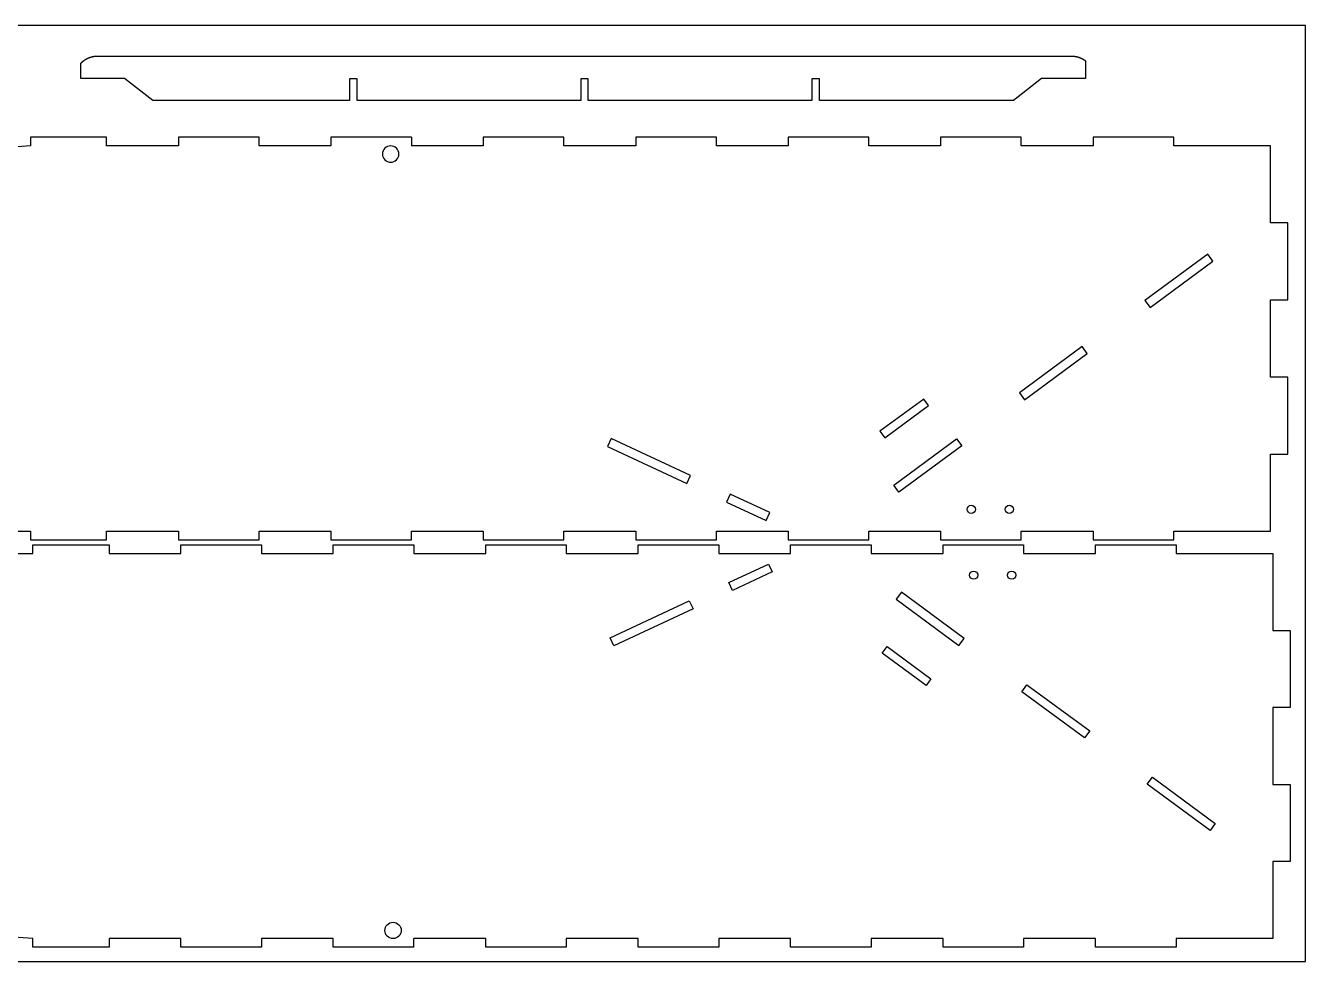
# Model space of a CAD drawing. Header units: inches. Extents: x -1514 to 1282, y -2074 to 286.
# Drawn here: x -516.9 to -458.2, y -463.5 to -420.5 of the extents above; entities that cross this region are included whole.
import ezdxf

# ---------------------------------------------------------------- set-up
doc = ezdxf.new("R2010")
doc.units = ezdxf.units.IN
doc.header["$LTSCALE"] = 0.1
doc.header["$MEASUREMENT"] = 0
doc.layers.add('pic', color=1, linetype='Continuous')

msp = doc.modelspace()

# ---------------------------------------------------------------- linework, layer by layer
at = {"color": 7, "linetype": 'Continuous', "lineweight": 25}
for p, q in [((-516.72502, -425.63974), (-516.72502, -426.0408)), ((-499.22764, -425.63974), (-499.22764, -426.03974)), ((-516.61569, -462.86388), (-516.61569, -462.46282)), ((-499.1183, -462.86388), (-499.1183, -462.46388))]:
    msp.add_line(p, q, dxfattribs=at)
for points in [[(-491.45954, -423.95979), (-501.72378, -423.95979), (-501.72378, -422.95979), (-502.07378, -422.95979), (-502.07378, -423.95979), (-511.10926, -423.95979), (-512.40194, -422.93975), (-514.41827, -422.93975), (-514.41827, -422.2505), (-514.40923, -422.24082), (-514.40687, -422.23831), (-514.40451, -422.23582), (-514.40213, -422.23333), (-514.39975, -422.23085), (-514.39736, -422.22838), (-514.39496, -422.22591), (-514.39255, -422.22345), (-514.39013, -422.22101), (-514.3877, -422.21857), (-514.38526, -422.21613), (-514.38282, -422.21371), (-514.38036, -422.2113), (-514.3779, -422.20889), (-514.37543, -422.20649), (-514.37294, -422.2041), (-514.37045, -422.20172), (-514.36796, -422.19934), (-514.36545, -422.19698), (-514.36293, -422.19462), (-514.36041, -422.19227), (-514.35788, -422.18993), (-514.35534, -422.1876), (-514.35279, -422.18528), (-514.35023, -422.18296), (-514.34766, -422.18065), (-514.34509, -422.17836), (-514.34251, -422.17607), (-514.33992, -422.17379), (-514.33732, -422.17151), (-514.33471, -422.16925), (-514.3321, -422.167), (-514.32948, -422.16475), (-514.32685, -422.16251), (-514.32421, -422.16028), (-514.32156, -422.15807), (-514.31891, -422.15585), (-514.31625, -422.15365), (-514.31358, -422.15146), (-514.31091, -422.14928), (-514.30822, -422.1471), (-514.30553, -422.14493), (-514.30283, -422.14278), (-514.30013, -422.14063), (-514.29742, -422.13849), (-514.2947, -422.13636), (-514.29197, -422.13424), (-514.28924, -422.13213), (-514.2865, -422.13002), (-514.28375, -422.12793), (-514.28099, -422.12585), (-514.27823, -422.12377), (-514.27546, -422.1217), (-514.27269, -422.11965), (-514.2699, -422.1176), (-514.26711, -422.11556), (-514.26432, -422.11353), (-514.26152, -422.11151), (-514.25871, -422.1095), (-514.25589, -422.1075), (-514.25307, -422.10551), (-514.25024, -422.10353), (-514.24741, -422.10156), (-514.24457, -422.0996), (-514.24172, -422.09764), (-514.23887, -422.0957), (-514.23601, -422.09377), (-514.23314, -422.09184), (-514.23027, -422.08993), (-514.22739, -422.08802), (-514.22451, -422.08613), (-514.22162, -422.08424), (-514.21872, -422.08237), (-514.21582, -422.0805), (-514.21291, -422.07865), (-514.21, -422.0768), (-514.20708, -422.07496), (-514.20416, -422.07314), (-514.20123, -422.07132), (-514.19829, -422.06952), (-514.19535, -422.06772), (-514.1924, -422.06593), (-514.18945, -422.06416), (-514.1865, -422.06239), (-514.18353, -422.06064), (-514.18057, -422.05889), (-514.17759, -422.05715), (-514.17462, -422.05543), (-514.17163, -422.05371), (-514.16864, -422.05201), (-514.16565, -422.05031), (-514.16265, -422.04863), (-514.15965, -422.04695), (-514.15664, -422.04529), (-514.15363, -422.04364), (-514.15061, -422.04199), (-514.14759, -422.04036), (-514.14457, -422.03874), (-514.14154, -422.03713), (-514.1385, -422.03553), (-514.13546, -422.03393), (-514.13241, -422.03235), (-514.12936, -422.03078), (-514.1263, -422.02922), (-514.12324, -422.02767), (-514.12017, -422.02612), (-514.11709, -422.02459), (-514.11401, -422.02307), (-514.11092, -422.02156), (-514.10783, -422.02005), (-514.10473, -422.01856), (-514.10163, -422.01707), (-514.09852, -422.0156), (-514.0954, -422.01414), (-514.09228, -422.01268), (-514.08916, -422.01124), (-514.08603, -422.00981), (-514.0829, -422.00838), (-514.07976, -422.00697), (-514.07661, -422.00556), (-514.07347, -422.00417), (-514.07031, -422.00278), (-514.06715, -422.00141), (-514.06399, -422.00005), (-514.06082, -421.99869), (-514.05765, -421.99735), (-514.05447, -421.99601), (-514.05129, -421.99469), (-514.0481, -421.99337), (-514.04491, -421.99207), (-514.04172, -421.99077), (-514.03852, -421.98949), (-514.03531, -421.98821), (-514.03211, -421.98695), (-514.02889, -421.9857), (-514.02568, -421.98445), (-514.02246, -421.98322), (-514.01923, -421.98199), (-514.01601, -421.98078), (-514.01277, -421.97957), (-514.00954, -421.97838), (-514.0063, -421.9772), (-514.00305, -421.97602), (-513.9998, -421.97486), (-513.99655, -421.97371), (-513.9933, -421.97256), (-513.99004, -421.97143), (-513.98678, -421.97031), (-513.98351, -421.96919), (-513.98024, -421.96809), (-513.97697, -421.967), (-513.97369, -421.96591), (-513.97041, -421.96484), (-513.96713, -421.96378), (-513.96384, -421.96273), (-513.96056, -421.96169), (-513.95726, -421.96066), (-513.95397, -421.95963), (-513.95067, -421.95862), (-513.94737, -421.95762), (-513.94406, -421.95663), (-513.94076, -421.95565), (-513.93745, -421.95468), (-513.93413, -421.95372), (-513.93082, -421.95277), (-513.9275, -421.95183), (-513.92418, -421.95091), (-513.92086, -421.94999), (-513.91753, -421.94908), (-513.9142, -421.94818), (-513.91087, -421.94729), (-513.90754, -421.94642), (-513.9042, -421.94555), (-513.90086, -421.94469), (-513.89752, -421.94385), (-513.89418, -421.94301), (-513.89083, -421.94219), (-513.88749, -421.94137), (-513.88414, -421.94057), (-513.88079, -421.93977), (-513.87743, -421.93899), (-513.87408, -421.93821), (-513.87072, -421.93745), (-513.86736, -421.9367), (-513.864, -421.93596), (-513.86064, -421.93523), (-513.85727, -421.93451), (-513.85391, -421.93379), (-513.85054, -421.93309), (-513.84717, -421.93241), (-513.8438, -421.93173), (-513.84043, -421.93106), (-513.83706, -421.9304), (-513.83368, -421.92975), (-513.83031, -421.92912), (-513.82693, -421.92849), (-513.82355, -421.92787), (-513.82017, -421.92727), (-513.81679, -421.92667), (-513.81341, -421.92609), (-513.81003, -421.92552), (-513.80664, -421.92495), (-513.80326, -421.9244), (-513.79985, -421.92385), (-513.79643, -421.92332), (-513.79301, -421.92279), (-513.78959, -421.92228), (-513.78616, -421.92177), (-513.78274, -421.92128), (-513.77931, -421.92079), (-513.77588, -421.92032), (-513.77245, -421.91986), (-513.76902, -421.91941), (-513.76559, -421.91896), (-513.76215, -421.91853), (-513.75871, -421.91811), (-513.75528, -421.9177), (-513.75184, -421.9173), (-513.7484, -421.91691), (-513.74495, -421.91653), (-513.74151, -421.91616), (-513.73807, -421.9158), (-513.73462, -421.91545), (-513.73117, -421.91511), (-513.72773, -421.91479), (-513.72428, -421.91447), (-513.72083, -421.91416), (-513.71738, -421.91387), (-513.71393, -421.91358), (-513.71047, -421.91331), (-513.70702, -421.91304), (-513.70357, -421.91279), (-513.70011, -421.91254), (-513.69666, -421.91231), (-513.6932, -421.91208), (-513.68975, -421.91187), (-513.68629, -421.91167), (-513.68283, -421.91148), (-513.67937, -421.91129), (-513.67592, -421.91112), (-513.67246, -421.91096), (-513.669, -421.91081), (-513.66554, -421.91067), (-513.66208, -421.91054), (-513.65862, -421.91042), (-513.65516, -421.91031), (-513.6517, -421.91021), (-513.64824, -421.91012), (-513.64478, -421.91005), (-513.64132, -421.90998), (-513.63787, -421.90992), (-513.63441, -421.90988), (-513.63095, -421.90984), (-513.62749, -421.90981), (-513.62403, -421.9098), (-513.62059, -421.90979), (-468.9485, -421.90979), (-468.94309, -421.90981), (-468.93766, -421.90984), (-468.93222, -421.90991), (-468.92678, -421.91), (-468.92134, -421.91012), (-468.9159, -421.91026), (-468.91046, -421.91043), (-468.90501, -421.91063), (-468.89957, -421.91085), (-468.89413, -421.9111), (-468.88868, -421.91137), (-468.88324, -421.91167), (-468.87779, -421.912), (-468.87235, -421.91235), (-468.8669, -421.91273), (-468.86146, -421.91313), (-468.85602, -421.91356), (-468.85058, -421.91401), (-468.84514, -421.9145), (-468.8397, -421.915), (-468.83426, -421.91554), (-468.82883, -421.9161), (-468.8234, -421.91668), (-468.81796, -421.91729), (-468.81254, -421.91793), (-468.80711, -421.91859), (-468.80169, -421.91928), (-468.79627, -421.91999), (-468.79085, -421.92073), (-468.78543, -421.9215), (-468.78002, -421.92229), (-468.77462, -421.92311), (-468.76921, -421.92395), (-468.76381, -421.92482), (-468.75842, -421.92572), (-468.75303, -421.92664), (-468.74764, -421.92759), (-468.74226, -421.92856), (-468.73688, -421.92956), (-468.73151, -421.93058), (-468.72614, -421.93163), (-468.72078, -421.93271), (-468.71543, -421.93381), (-468.71008, -421.93493), (-468.70473, -421.93609), (-468.6994, -421.93727), (-468.69407, -421.93847), (-468.68874, -421.9397), (-468.68342, -421.94096), (-468.67811, -421.94224), (-468.67281, -421.94354), (-468.66751, -421.94488), (-468.66222, -421.94623), (-468.65694, -421.94762), (-468.65167, -421.94903), (-468.6464, -421.95046), (-468.64114, -421.95192), (-468.63589, -421.95341), (-468.63065, -421.95492), (-468.62542, -421.95646), (-468.6202, -421.95802), (-468.61498, -421.95961), (-468.60978, -421.96123), (-468.60458, -421.96287), (-468.5994, -421.96453), (-468.59422, -421.96623), (-468.58906, -421.96794), (-468.5839, -421.96969), (-468.57876, -421.97146), (-468.57361, -421.97325), (-468.56846, -421.97508), (-468.56333, -421.97693), (-468.5582, -421.97881), (-468.55308, -421.98072), (-468.54797, -421.98265), (-468.54286, -421.98461), (-468.53777, -421.9866), (-468.53268, -421.98861), (-468.5276, -421.99065), (-468.52253, -421.99272), (-468.51748, -421.99481), (-468.51243, -421.99693), (-468.50739, -421.99907), (-468.50236, -422.00124), (-468.49734, -422.00343), (-468.49233, -422.00566), (-468.48733, -422.0079), (-468.48234, -422.01017), (-468.47736, -422.01247), (-468.47239, -422.0148), (-468.46744, -422.01715), (-468.4625, -422.01952), (-468.45756, -422.02192), (-468.45264, -422.02435), (-468.44774, -422.0268), (-468.44284, -422.02927), (-468.43796, -422.03177), (-468.43309, -422.0343), (-468.42823, -422.03685), (-468.42338, -422.03943), (-468.41855, -422.04203), (-468.41374, -422.04465), (-468.40893, -422.0473), (-468.40414, -422.04998), (-468.39937, -422.05268), (-468.3946, -422.0554), (-468.38986, -422.05815), (-468.38513, -422.06092), (-468.38041, -422.06372), (-468.37571, -422.06654), (-468.37102, -422.06938), (-468.36635, -422.07225), (-468.36169, -422.07515), (-468.35705, -422.07806), (-468.35243, -422.08101), (-468.34782, -422.08397), (-468.34323, -422.08696), (-468.33866, -422.08997), (-468.3341, -422.09301), (-468.32956, -422.09607), (-468.32504, -422.09915), (-468.32053, -422.10226), (-468.31604, -422.10539), (-468.31157, -422.10854), (-468.30712, -422.11172), (-468.30269, -422.11492), (-468.29828, -422.11815), (-468.28379, -422.12885), (-468.28379, -422.93975), (-470.30011, -422.93975), (-471.5928, -423.95979), (-480.4953, -423.95979), (-480.4953, -422.95979), (-480.8453, -422.95979), (-480.8453, -423.95979), (-491.10954, -423.95979), (-491.10954, -422.95979), (-491.45954, -422.95979)], [(-462.43333, -431.33539), (-462.67076, -431.01306), (-465.55334, -433.13638), (-465.31591, -433.45871)], [(-468.19869, -435.58176), (-468.43592, -435.2597), (-471.3185, -437.38303), (-471.08127, -437.70509)], [(-475.70846, -437.67073), (-477.72133, -439.15341), (-477.49893, -439.45534), (-475.48606, -437.97266)], [(-486.41217, -441.19096), (-490.05318, -439.49177), (-490.22241, -439.8544), (-486.5814, -441.55359)], [(-484.7609, -442.40318), (-482.9404, -443.25277), (-482.77117, -442.89015), (-484.59167, -442.04055)], [(-484.65156, -446.10044), (-482.83106, -445.25085), (-482.66183, -445.61347), (-484.48233, -446.46307)], [(-486.30283, -447.31266), (-489.94385, -449.01185), (-490.11308, -448.64922), (-486.47206, -446.95003)], [(-475.59913, -450.83289), (-477.612, -449.35021), (-477.3896, -449.04828), (-475.37673, -450.53096)], [(-468.08936, -452.92186), (-468.32659, -453.24392), (-471.20917, -451.12059), (-470.97194, -450.79854)], [(-462.32399, -457.16823), (-462.56142, -457.49056), (-465.44401, -455.36724), (-465.20657, -455.04491)]]:
    msp.add_lwpolyline(points, close=True, dxfattribs=at)
for points in [[(-499.22764, -425.63974), (-502.93219, -425.63974), (-502.93219, -426.03974), (-506.22659, -426.03974), (-506.22659, -425.63974), (-509.93219, -425.63974), (-509.93219, -426.03974), (-513.22554, -426.03974), (-513.22554, -425.63974), (-516.72502, -425.63974), (-516.72502, -426.0408), (-520.01437, -426.28065)], [(-518.92502, -443.73974), (-516.72502, -443.73974), (-516.72502, -444.13974), (-513.22554, -444.13974), (-513.22554, -443.73974), (-509.93219, -443.73974), (-509.93219, -444.13974), (-506.22659, -444.13974), (-506.22659, -443.73974), (-502.93219, -443.73974), (-502.93219, -444.13974), (-499.22764, -444.13974), (-499.22764, -443.73974), (-495.93219, -443.73974), (-495.93219, -444.13974), (-492.22868, -444.13974), (-492.22868, -443.73974), (-488.93219, -443.73974), (-488.93219, -444.13974), (-485.22973, -444.13974), (-485.22973, -443.73974), (-481.93219, -443.73974), (-481.93219, -444.13974), (-478.23078, -444.13974), (-478.23078, -443.73974), (-474.93219, -443.73974), (-474.93219, -444.13974), (-471.23183, -444.13974), (-471.23183, -443.73974), (-467.93219, -443.73974), (-467.93219, -444.13974), (-464.23287, -444.13974), (-464.23287, -443.73974), (-459.78625, -443.73974), (-459.78625, -440.19974), (-458.98625, -440.19974), (-458.98625, -436.65974), (-459.78625, -436.65974), (-459.78625, -433.11974), (-458.98625, -433.11974), (-458.98625, -429.57974), (-459.78625, -429.57974), (-459.78625, -426.03974), (-464.23287, -426.03974), (-464.23287, -425.63974), (-467.93219, -425.63974), (-467.93219, -426.03974), (-471.23183, -426.03974), (-471.23183, -425.63974), (-474.93219, -425.63974), (-474.93219, -426.03974), (-478.23078, -426.03974), (-478.23078, -425.63974), (-481.93219, -425.63974), (-481.93219, -426.03974), (-485.22973, -426.03974), (-485.22973, -425.63974), (-488.93219, -425.63974), (-488.93219, -426.03974), (-492.22868, -426.03974), (-492.22868, -425.63974), (-495.93219, -425.63974), (-495.93219, -426.03974), (-499.22764, -426.03974)], [(-474.20109, -439.50635), (-473.96366, -439.82868), (-476.84624, -441.952), (-477.08367, -441.62967), (-474.20109, -439.50635)], [(-518.81569, -444.76388), (-516.61569, -444.76388), (-516.61569, -444.36388), (-513.11621, -444.36388), (-513.11621, -444.76388), (-509.82286, -444.76388), (-509.82286, -444.36388), (-506.11726, -444.36388), (-506.11726, -444.76388), (-502.82286, -444.76388), (-502.82286, -444.36388), (-499.1183, -444.36388), (-499.1183, -444.76388), (-495.82286, -444.76388), (-495.82286, -444.36388), (-492.11935, -444.36388), (-492.11935, -444.76388), (-488.82286, -444.76388), (-488.82286, -444.36388), (-485.1204, -444.36388), (-485.1204, -444.76388), (-481.82286, -444.76388), (-481.82286, -444.36388), (-478.12145, -444.36388), (-478.12145, -444.76388), (-474.82286, -444.76388), (-474.82286, -444.36388), (-471.12249, -444.36388), (-471.12249, -444.76388), (-467.82286, -444.76388), (-467.82286, -444.36388), (-464.12354, -444.36388), (-464.12354, -444.76388), (-459.67691, -444.76388), (-459.67691, -448.30388), (-458.87691, -448.30388), (-458.87691, -451.84388), (-459.67691, -451.84388), (-459.67691, -455.38388), (-458.87691, -455.38388), (-458.87691, -458.92388), (-459.67691, -458.92388), (-459.67691, -462.46388), (-464.12354, -462.46388), (-464.12354, -462.86388), (-467.82286, -462.86388), (-467.82286, -462.46388), (-471.12249, -462.46388), (-471.12249, -462.86388), (-474.82286, -462.86388), (-474.82286, -462.46388), (-478.12145, -462.46388), (-478.12145, -462.86388), (-481.82286, -462.86388), (-481.82286, -462.46388), (-485.1204, -462.46388), (-485.1204, -462.86388), (-488.82286, -462.86388), (-488.82286, -462.46388), (-492.11935, -462.46388), (-492.11935, -462.86388), (-495.82286, -462.86388), (-495.82286, -462.46388), (-499.1183, -462.46388)], [(-474.09175, -448.99727), (-473.85432, -448.67494), (-476.7369, -446.55162), (-476.97433, -446.87395), (-474.09175, -448.99727)], [(-499.1183, -462.86388), (-502.82286, -462.86388), (-502.82286, -462.46388), (-506.11726, -462.46388), (-506.11726, -462.86388), (-509.82286, -462.86388), (-509.82286, -462.46388), (-513.11621, -462.46388), (-513.11621, -462.86388), (-516.61569, -462.86388), (-516.61569, -462.46282), (-519.90504, -462.22297)]]:
    msp.add_lwpolyline(points, dxfattribs=at)
for centre in [(-473.52712, -442.73974), (-471.77712, -442.73974), (-473.41779, -445.76388), (-471.66779, -445.76388)]:
    msp.add_circle(centre, 0.1875, dxfattribs=at)
at = {"color": 7, "linetype": 'Continuous', "lineweight": 25, "extrusion": (0, 0, -1)}
msp.add_ellipse((-500.18527, -426.41474), major_axis=(-0.3759, 0), ratio=0.99759656, dxfattribs=at)
at = {"color": 7, "linetype": 'Continuous', "lineweight": 25}
msp.add_ellipse((-500.07593, -462.08888), major_axis=(-0.3759, 0), ratio=0.99759656, dxfattribs=at)
at = {"layer": 'pic', "color": 1}
msp.add_lwpolyline([(-571.68465, -463.51145), (-458.18465, -463.51145), (-458.18465, -420.51145), (-571.68465, -420.51145)], close=True, dxfattribs=at)

doc.saveas('drawing.dxf')
